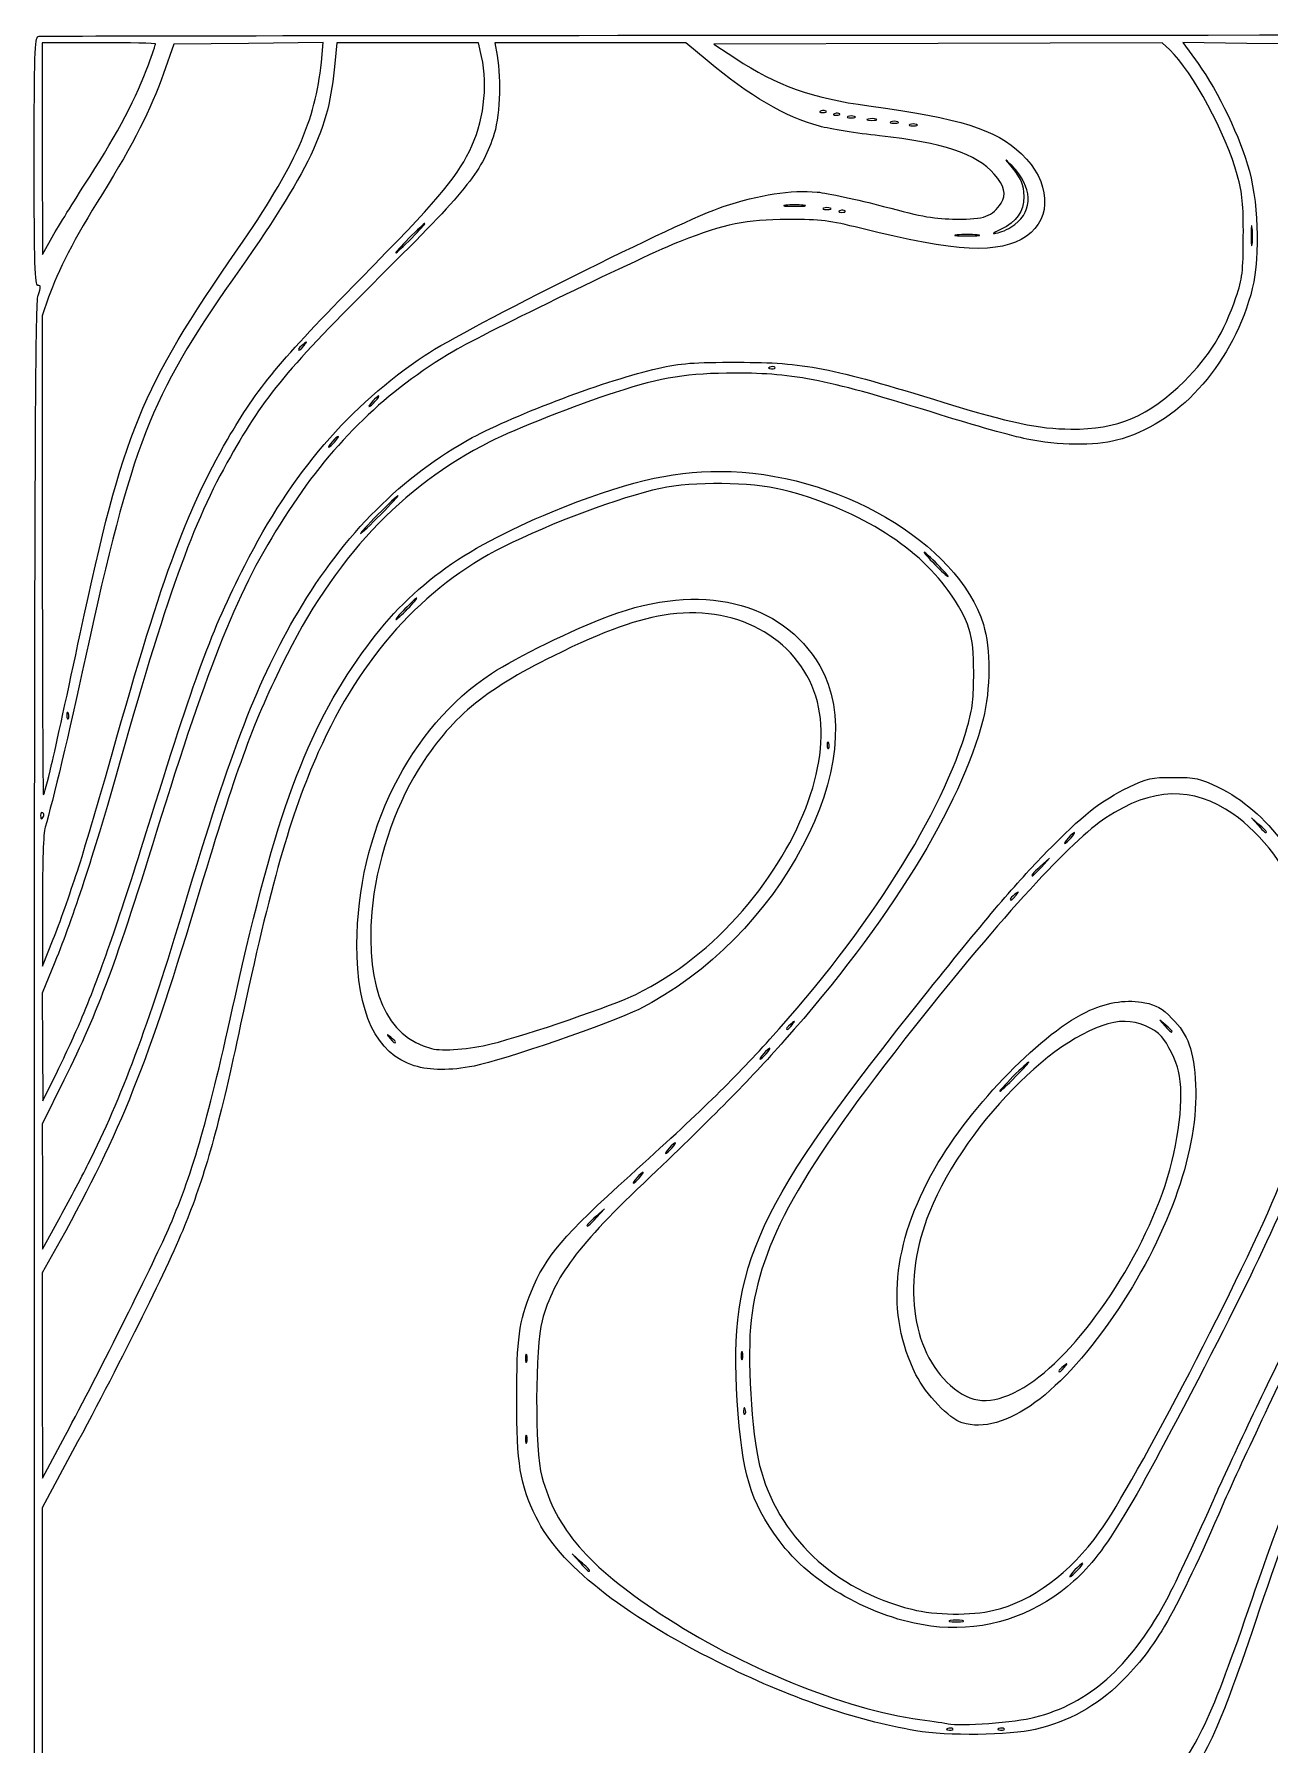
# Model space of a CAD drawing. Extents: x 32 to 2528, y 45 to 1395.
# Drawn here: x 32 to 643, y 549 to 1395 of the extents above; entities that cross this region are included whole.
import ezdxf

# ---------------------------------------------------------------- set-up
doc = ezdxf.new("R2010")
doc.units = 0
doc.layers.add('Image', color=7, linetype='CONTINUOUS')

msp = doc.modelspace()

# ---------------------------------------------------------------- linework, layer by layer
at = {"layer": 'Image', "color": 7}
for points in [[(64, 1390.666667), (36, 1390.666667), (36.0099, 1338.33333), (36.0198, 1286), (41.78056, 1296)], [(173.98277, 1381.021333), (174.9416, 1390.709333), (137.99064, 1390.354667), (101.03967, 1390), (95.914176, 1375.432559)], [(253.22285, 1383.934372), (251.77903, 1390.666667), (216.71283, 1390.666667), (181.64664, 1390.666667), (180.70204, 1380.333333)], [(364.81311, 1381.864104), (354.29288, 1390.666667), (307.06475, 1390.666667), (259.8366, 1390.666667), (260.91831, 1384.333333)], [(593.60319, 1387.074803), (589.83799, 1390.682092), (478.97048, 1390.341045), (368.10297, 1390), (378.87675, 1382.855735)], [(669.03985, 1375.333333), (663.24048, 1390), (631.66112, 1390.357368), (600.08176, 1390.714737), (607.56827, 1380.357368)], [(39.145393, 1264.76647), (36, 1255.53293), (36, 1137.0998)], [(637.66667, 1004.10092), (634, 1007.33333), (637.23241, 1003.66667)], [(530.08388, 983), (534, 987.33333), (529.66667, 983.41721)], [(36.079881, 966.0088), (36.159761, 934), (41.453524, 947.33333)], [(42.226792, 935.95572), (36, 920.57811), (36.108147, 893.95572), (36.216293, 867.33333), (43.433271, 882)], [(591.66667, 904.79335), (588.66667, 907.33333), (591.20665, 904.33333)], [(46.692521, 877.55041), (36, 855.76748), (36.02528, 824.88375), (36.05056, 794), (44.135247, 808.66667)], [(310.08388, 809.66667), (314, 814), (309.66667, 810.08388)], [(44.824927, 798.11732), (36, 782.23464), (36.0087, 731.45065), (36.0174, 680.66667), (47.465871, 702)], [(53.480884, 698.67211), (36, 666.01089), (36.0043, 598.67211), (36.0086, 531.33333), (41.065802, 523.72716)], [(302.33333, 639.41721), (298, 643.33333), (301.91612, 639)]]:
    msp.add_lwpolyline(points, dxfattribs=at)
for points in [[(423.63889, 1356.80556)], [(430.30556, 1355.472227)], [(437.66667, 1354.216375)], [(448.35871, 1352.874577)], [(459, 1351.549708)], [(468.33333, 1350.216375)], [(59.601254, 1324.66667)], [(412.33333, 1310.29786)], [(425.66667, 1308.88304)], [(432.97223, 1307.47223)], [(498.33333, 1295.63796)], [(516.95697, 1300.80552)], [(634.29964, 1298.97612)], [(218.66667, 1294)], [(165.50341, 1241)], [(398.30556, 1230.13884)], [(200.66667, 1213.33333)], [(180.66667, 1193.33333)], [(203.33333, 1157.33333)], [(478.66667, 1132.66667)], [(216.66667, 1110.66667)], [(48.910823, 1058.91667)], [(424.91076, 1044.25)], [(40.621169, 1033.64069)], [(36.609727, 1007.90787)], [(641.33333, 1000.43425)], [(544.66667, 997.33333)], [(530.08388, 983)], [(53.3224, 980.93316)], [(517.50341, 969)], [(54.853953, 906.66667)], [(406.83675, 905)], [(594.66667, 901.79335)], [(210.66667, 896.50341)], [(258, 895.47497)], [(394, 890.66667)], [(219.95917, 884.71453)], [(517.33333, 879.33333)], [(347.33333, 844)], [(58.759216, 836.2744)], [(331.33333, 829.33333)], [(310.08388, 809.66667)], [(275.54971, 741.66667)], [(382.21637, 743)], [(541.50341, 735.66667)], [(518.94845, 724.25777)], [(383.57743, 714.91667)], [(490.83117, 708.12464)], [(275.54971, 701.66667)], [(306.66667, 635.08388)], [(548, 635.33333)], [(491, 610.27431)], [(506.52919, 615.38325)], [(475.33333, 607.59384)], [(526.87209, 562.49185)], [(486.30556, 556.80551)], [(511.63889, 556.80551)]]:
    msp.add_lwpolyline(points, close=True, dxfattribs=at)
for points in [[(32, 1331.85735), (32, 1385.159563), (32.259171, 1393.147483), (34.010385, 1393.819487)], [(34.010385, 1393.819487), (36.669896, 1394.840037), (2523.2188, 1394.882767), (2525.878, 1393.862308)], [(92, 1390.079463), (92, 1390.402425), (79.4, 1390.666667), (64, 1390.666667)], [(88.497268, 1379.746129), (90.423771, 1385.106501), (92, 1389.756501), (92, 1390.079463)], [(59.601284, 1324.66667), (72.832415, 1345.14614), (83.08734, 1364.693348), (88.497268, 1379.746129)], [(180.70204, 1380.333333), (177.67727, 1347.243787), (168.73984, 1328.37925), (130.00879, 1273.33333)], [(132.65586, 1288.66667), (161.16168, 1329.90079), (171.12756, 1352.171881), (173.98277, 1381.021333)], [(247.18512, 1336.9776), (254.25103, 1351.049057), (256.50913, 1368.610923), (253.22285, 1383.934372)], [(260.91831, 1384.333333), (263.07007, 1371.734751), (262.16699, 1353.319297), (258.93457, 1343.881668)], [(420.26776, 1349.395973), (403.46609, 1353.939568), (385.8832, 1364.234171), (364.81311, 1381.864104)], [(378.87675, 1382.855735), (398.9244, 1369.561805), (416.54704, 1363.296547), (444.66667, 1359.465888)], [(626.92265, 1325.33333), (621.42824, 1345.568328), (604.83701, 1376.312108), (593.60319, 1387.074803)], [(607.56827, 1380.357368), (617.55948, 1366.53482), (628.59203, 1343.379319), (632.90293, 1327.18407)], [(95.914176, 1375.432559), (89.578465, 1357.425509), (81.243603, 1341.030101), (65.693429, 1315.98569)], [(421.08333, 1356.910823), (420.01969, 1356.485188), (420.33563, 1356.169245), (421.88889, 1356.105267)], [(423.63889, 1356.805556), (423.19584, 1357.248611), (422.04583, 1357.29598), (421.08333, 1356.910823)], [(421.88889, 1356.105267), (423.29444, 1356.047377), (424.08195, 1356.362504), (423.63889, 1356.80556)], [(427.75, 1355.577489), (426.68636, 1355.151855), (427.00229, 1354.835912), (428.55556, 1354.771933)], [(430.30556, 1355.472223), (429.86251, 1355.915277), (428.71249, 1355.962647), (427.75, 1355.577489)], [(428.55556, 1354.771933), (429.96111, 1354.714043), (430.74861, 1355.029171), (430.30556, 1355.472227)], [(434.33333, 1354.216375), (433.41667, 1353.846491), (434.16667, 1353.54386), (436, 1353.54386)], [(437.66667, 1354.216375), (436.75, 1354.586257), (435.25, 1354.586257), (434.33333, 1354.216375)], [(436, 1353.54386), (437.83333, 1353.54386), (438.58333, 1353.846491), (437.66667, 1354.216375)], [(444.66667, 1359.465888), (490.43465, 1353.231045), (507.06451, 1347.998896), (520.17545, 1335.70901)], [(450, 1344.655119), (439, 1345.815075), (425.62049, 1347.948459), (420.26776, 1349.395973)], [(444.35871, 1352.923983), (443.06141, 1352.585924), (443.8, 1352.287099), (446, 1352.259927)], [(448.35871, 1352.874583), (447.456, 1353.239813), (445.656, 1353.262045), (444.35871, 1352.923983)], [(446, 1352.259927), (448.2, 1352.232757), (449.26141, 1352.509347), (448.35871, 1352.874577)], [(455.66667, 1351.549708), (454.75, 1351.179824), (455.5, 1350.877193), (457.33333, 1350.877193)], [(459, 1351.549708), (458.08333, 1351.919591), (456.58333, 1351.919591), (455.66667, 1351.549708)], [(457.33333, 1350.877193), (459.16667, 1350.877193), (459.91667, 1351.179824), (459, 1351.549708)], [(465, 1350.216375), (464.08333, 1349.846491), (464.83333, 1349.54386), (466.66667, 1349.54386)], [(468.33333, 1350.216375), (467.41667, 1350.586257), (465.91667, 1350.586257), (465, 1350.216375)], [(466.66667, 1349.54386), (468.5, 1349.54386), (469.25, 1349.846491), (468.33333, 1350.216375)], [(193.37699, 1273.97412), (230.724, 1311.95815), (240.18356, 1323.03427), (247.18512, 1336.9776)], [(258.93457, 1343.881668), (253.01359, 1326.59427), (245.0706, 1316.80868), (203.29376, 1275.33333)], [(506.7392, 1325.71368), (497.90085, 1335.78), (481.15727, 1341.369571), (450, 1344.655119)], [(33.842887, 1270.66667), (32.301365, 1270.66667), (32, 1280.67313), (32, 1331.85735)], [(515.57095, 1329.72137), (512.50692, 1332.89371), (511.55932, 1333.65418), (513.46517, 1331.4113)], [(513.46517, 1331.4113), (519.94116, 1323.79006), (521.33333, 1320.80663), (521.33333, 1314.5498)], [(516.95697, 1300.80552), (526.21239, 1307.84809), (525.66487, 1319.27059), (515.57095, 1329.72137)], [(520.17545, 1335.70901), (534.50716, 1322.27484), (535.63299, 1303.85013), (522.66313, 1294.99716)], [(41.78056, 1296), (44.948978, 1301.5), (52.96829, 1314.4), (59.601254, 1324.66667)], [(510.12841, 1311.34219), (512.86912, 1315.52504), (511.83507, 1319.90981), (506.7392, 1325.71368)], [(629.91977, 1294.66667), (629.98697, 1310.86704), (629.50132, 1315.83656), (626.92265, 1325.33333)], [(632.90293, 1327.18407), (637.80916, 1308.75229), (638.09852, 1281.86408), (633.56135, 1266)], [(65.693429, 1315.98569), (51.749053, 1293.52751), (43.562451, 1277.73307), (39.145393, 1264.76647)], [(372.66667, 1309.65618), (390.59357, 1315.54676), (406.43065, 1317.98365), (419.15921, 1316.8101)], [(419.15921, 1316.8101), (424.38832, 1316.32799), (439.16667, 1313.13702), (452, 1309.71905)], [(488.05563, 1303.41895), (501.821, 1303.32625), (505.81577, 1304.76028), (510.12841, 1311.34219)], [(521.33333, 1314.5498), (521.33333, 1307.03297), (517.92439, 1302.13249), (510.1048, 1298.40839)], [(225.33333, 1236.16612), (244.93307, 1249.26393), (353.15325, 1303.24431), (372.66667, 1309.65618)], [(404.66667, 1303.22847), (383.83587, 1303.20377), (373.7158, 1301.14779), (351.43893, 1292.41441)], [(403.66667, 1310.29786), (401.28333, 1310.00209), (403.23333, 1309.7601), (408, 1309.7601)], [(412.33333, 1310.29786), (409.95, 1310.59363), (406.05, 1310.59363), (403.66667, 1310.29786)], [(440.66667, 1298.88093), (425.1414, 1302.79475), (421.38617, 1303.24824), (404.66667, 1303.22847)], [(408, 1309.7601), (412.76667, 1309.7601), (414.71667, 1310.00209), (412.33333, 1310.29786)], [(422.33333, 1308.88304), (421.41667, 1308.51316), (422.16667, 1308.21053), (424, 1308.21053)], [(425.66667, 1308.88304), (424.75, 1309.25292), (423.25, 1309.25292), (422.33333, 1308.88304)], [(424, 1308.21053), (425.83333, 1308.21053), (426.58333, 1308.51316), (425.66667, 1308.88304)], [(430.41667, 1307.57749), (429.35303, 1307.15185), (429.66896, 1306.83591), (431.22223, 1306.77193)], [(432.97223, 1307.47222), (432.52917, 1307.91528), (431.37916, 1307.96265), (430.41667, 1307.57749)], [(431.22223, 1306.77193), (432.62777, 1306.71403), (433.41528, 1307.02917), (432.97223, 1307.47223)], [(452, 1309.71905), (471.71173, 1304.46913), (477.30797, 1303.49128), (488.05563, 1303.41895)], [(225.24224, 1301.33333), (224.87557, 1301.33333), (221.31656, 1298.03333), (217.33333, 1294)], [(218.66667, 1294), (222.64989, 1298.03333), (225.60891, 1301.33333), (225.24224, 1301.33333)], [(522.66313, 1294.99716), (509.4056, 1285.94783), (487.93559, 1286.96475), (440.66667, 1298.88093)], [(488.33333, 1295.63796), (485.58333, 1295.35029), (487.83333, 1295.11495), (493.33333, 1295.11495)], [(498.33333, 1295.63796), (495.58333, 1295.92561), (491.08333, 1295.92561), (488.33333, 1295.63796)], [(493.33333, 1295.11495), (498.83333, 1295.11495), (501.08333, 1295.35029), (498.33333, 1295.63796)], [(510.1048, 1298.40839), (505.55087, 1296.23956), (505.31704, 1295.95849), (508.66667, 1296.67971)], [(508.66667, 1296.67971), (510.86667, 1297.15339), (514.59731, 1299.01001), (516.95697, 1300.80552)], [(626.26019, 1264.66667), (629.46573, 1274.21933), (629.84793, 1277.35247), (629.91977, 1294.66667)], [(633.74649, 1295.33333), (633.73849, 1290.93333), (633.9818, 1288.97259), (634.28604, 1290.97612)], [(634.29964, 1298.97612), (634.00289, 1301.37259), (633.75397, 1299.73333), (633.74649, 1295.33333)], [(634.28604, 1290.97612), (634.59027, 1292.97965), (634.59639, 1296.57965), (634.29964, 1298.97612)], [(54.748153, 1098.29905), (76.207445, 1198.73407), (84.511529, 1219.02511), (132.65586, 1288.66667)], [(217.33333, 1294), (213.35011, 1289.96667), (210.39109, 1286.66667), (210.75776, 1286.66667)], [(210.75776, 1286.66667), (211.12443, 1286.66667), (214.68344, 1289.96667), (218.66667, 1294)], [(351.43893, 1292.41441), (334.50353, 1285.77509), (254.66135, 1247.05519), (239.46859, 1238.11376)], [(33.900887, 1265.66667), (35.409825, 1269.89368), (35.400859, 1270.66667), (33.842887, 1270.66667)], [(130.00879, 1273.33333), (89.728161, 1216.08509), (80.052556, 1191.2408), (57.355529, 1086.77967)], [(127.5921, 1194.47353), (142.36988, 1219.99169), (153.36732, 1233.28204), (193.37699, 1273.97412)], [(203.29376, 1275.33333), (157.63413, 1230.00323), (146.04428, 1216.05821), (128.9921, 1185.93295)], [(32.069132, 653.87776), (32.108022, 1157.27373), (32.42014, 1261.51864), (33.900887, 1265.66667)], [(633.56135, 1266), (623.28501, 1230.06912), (597.29681, 1201.86052), (567.2636, 1194.03785)], [(600.81091, 1223.32756), (612.98064, 1235.34141), (620.54029, 1247.62111), (626.26019, 1264.66667)], [(136.10709, 1132.11895), (159.35077, 1177.92757), (187.76299, 1211.0592), (225.33333, 1236.16612)], [(239.46859, 1238.11376), (206.10888, 1218.48052), (180.43735, 1193.69244), (157.88044, 1159.33333)], [(165, 1241.50341), (163.71667, 1240.49695), (162.66667, 1239.44695), (162.66667, 1239.17008)], [(162.66667, 1239.17008), (162.66667, 1238.07269), (163.76159, 1238.779), (165.50341, 1241)], [(165.50341, 1241), (167.16191, 1243.11475), (167.11475, 1243.16191), (165, 1241.50341)], [(248.64317, 1195.34748), (269.82, 1206.86879), (316.17891, 1224.19604), (340.2526, 1229.58772)], [(378.66667, 1227.26905), (355.17805, 1227.25075), (342.61629, 1225.23376), (319.33333, 1217.74187)], [(340.2526, 1229.58772), (352.09683, 1232.24043), (357.5994, 1232.66101), (380, 1232.6258)], [(480, 1206.66307), (425.32853, 1223.79813), (408.147, 1227.29197), (378.66667, 1227.26905)], [(380, 1232.6258), (413.21088, 1232.5737), (425.04016, 1230.26535), (481.84351, 1212.75291)], [(395.75, 1230.24409), (394.68636, 1229.81847), (395.00229, 1229.50252), (396.55556, 1229.43855)], [(398.30556, 1230.13889), (397.86251, 1230.58195), (396.71249, 1230.62931), (395.75, 1230.24409)], [(396.55556, 1229.43855), (397.96111, 1229.38065), (398.74861, 1229.69579), (398.30556, 1230.13884)], [(544.66667, 1199.58379), (567.63723, 1199.36852), (583.21401, 1205.95604), (600.81091, 1223.32756)], [(199.33333, 1213.33333), (198.00601, 1211.86667), (197.22003, 1210.66667), (197.58669, 1210.66667)], [(197.58669, 1210.66667), (197.95336, 1210.66667), (199.33935, 1211.86667), (200.66667, 1213.33333)], [(202.41331, 1216), (202.04664, 1216), (200.66065, 1214.8), (199.33333, 1213.33333)], [(200.66667, 1213.33333), (201.99399, 1214.8), (202.77997, 1216), (202.41331, 1216)], [(319.33333, 1217.74187), (300.26596, 1211.60645), (269.98859, 1199.67441), (257.33333, 1193.30823)], [(481.84351, 1212.75291), (514.47307, 1202.69323), (528.58787, 1199.73445), (544.66667, 1199.58379)], [(522.87611, 1194.63025), (515.79425, 1196.07689), (496.5, 1201.49165), (480, 1206.66307)], [(68.048064, 1030.26649), (94.685329, 1125.26143), (106.70235, 1158.40125), (127.5921, 1194.47353)], [(257.33333, 1193.30823), (213.69199, 1171.35456), (180.15481, 1135.44201), (154.63252, 1083.33333)], [(162.45363, 1109.06475), (185.41761, 1147.87027), (214.03545, 1176.51905), (248.64317, 1195.34748)], [(179.33333, 1193.33333), (178.00601, 1191.86667), (177.22003, 1190.66667), (177.58669, 1190.66667)], [(177.58669, 1190.66667), (177.95336, 1190.66667), (179.33935, 1191.86667), (180.66667, 1193.33333)], [(182.41331, 1196), (182.04664, 1196), (180.66065, 1194.8), (179.33333, 1193.33333)], [(180.66667, 1193.33333), (181.99399, 1194.8), (182.77997, 1196), (182.41331, 1196)], [(567.2636, 1194.03785), (556.51556, 1191.23835), (538.29008, 1191.48159), (522.87611, 1194.63025)], [(128.9921, 1185.93295), (110.22618, 1152.78008), (97.439591, 1117.09656), (72.160577, 1027.33333)], [(288.09065, 1158.65012), (323.76227, 1173.31327), (346.03275, 1178.66667), (371.36069, 1178.66667)], [(371.36069, 1178.66667), (428.32232, 1178.66667), (488.85829, 1143.40893), (501.35301, 1102.95572)], [(341.66991, 1170.20873), (321.88693, 1165.92176), (287.32344, 1153.06013), (263.7948, 1141.23016)], [(402, 1169.56473), (386.17556, 1173.43111), (357.9314, 1173.7326), (341.66991, 1170.20873)], [(484.01127, 1119.7254), (468.39664, 1141.95983), (437.07368, 1160.9952), (402, 1169.56473)], [(157.88044, 1159.33333), (134.28805, 1123.39696), (120.3935, 1090.00039), (94.678305, 1007.42237)], [(211.92848, 1166.66667), (211.56181, 1166.66667), (207.094, 1162.46667), (202, 1157.33333)], [(203.33333, 1157.33333), (208.42733, 1162.46667), (212.29515, 1166.66667), (211.92848, 1166.66667)], [(202, 1157.33333), (196.906, 1152.2), (193.03819, 1148), (193.40485, 1148)], [(193.40485, 1148), (193.77152, 1148), (198.23933, 1152.2), (203.33333, 1157.33333)], [(194.25376, 1088.99772), (217.23617, 1121.14441), (242.53836, 1139.92549), (288.09065, 1158.65012)], [(36, 1137.0998), (36, 1071.96157), (36.249731, 1018.66667), (36.554956, 1018.66667)], [(263.7948, 1141.23016), (224.35215, 1121.39879), (193.47623, 1087.079), (172.48575, 1039.73664)], [(472.11144, 1138.66667), (471.74477, 1138.66667), (474.09463, 1135.96667), (477.33333, 1132.66667)], [(478.66667, 1132.66667), (475.42796, 1135.96667), (472.47811, 1138.66667), (472.11144, 1138.66667)], [(87.357375, 1000), (112.09018, 1079.36877), (119.41777, 1099.22763), (136.10709, 1132.11895)], [(477.33333, 1132.66667), (480.57204, 1129.36667), (483.52189, 1126.66667), (483.88856, 1126.66667)], [(483.88856, 1126.66667), (484.25523, 1126.66667), (481.90537, 1129.36667), (478.66667, 1132.66667)], [(316.43073, 1107.21103), (361.5456, 1124.10852), (401.64629, 1114.58135), (420.44376, 1082.49948)], [(496.58293, 1079.33333), (496.55083, 1098.21613), (494.50847, 1104.77793), (484.01127, 1119.7254)], [(106.13708, 963.33333), (129.93476, 1042.74508), (142.59561, 1075.50781), (162.45363, 1109.06475)], [(215.33333, 1110.66667), (212.46901, 1107.73333), (210.42547, 1105.33333), (210.79213, 1105.33333)], [(210.79213, 1105.33333), (211.1588, 1105.33333), (213.80235, 1107.73333), (216.66667, 1110.66667)], [(221.20787, 1116), (220.8412, 1116), (218.19765, 1113.6), (215.33333, 1110.66667)], [(216.66667, 1110.66667), (219.53099, 1113.6), (221.57453, 1116), (221.20787, 1116)], [(419.27688, 1064.71987), (411.56105, 1094.53621), (381.07516, 1112.66784), (346.50867, 1107.99908)], [(258.17812, 1078.71117), (270.58085, 1086.82313), (298.61093, 1100.53673), (316.43073, 1107.21103)], [(346.50867, 1107.99908), (330.51665, 1105.83909), (314.57307, 1100.14547), (288.66667, 1087.34307)], [(501.35301, 1102.95572), (505.03484, 1091.03533), (504.9662, 1070.99517), (501.19241, 1056.07187)], [(40.621169, 1033.64069), (42.552361, 1041.87641), (48.909504, 1070.97267), (54.748153, 1098.29905)], [(57.355529, 1086.77967), (48.953735, 1048.11112), (41.308073, 1015.91819), (37.3812, 1002.67547)], [(154.63252, 1083.33333), (139.8272, 1053.1054), (131.32648, 1029.78193), (113.96428, 971.75171)], [(131.36306, 918.65167), (151.25876, 1008.74141), (166.61693, 1050.34064), (194.25376, 1088.99772)], [(288.66667, 1087.34307), (254.00407, 1070.21352), (237.83371, 1056.60267), (221.84471, 1031.09789)], [(191.59009, 944.66667), (191.64959, 999.96721), (217.57399, 1052.15421), (258.17812, 1078.71117)], [(420.44376, 1082.49948), (447.51107, 1036.30337), (400.69164, 947.43856), (330.92144, 912.58315)], [(493.55699, 1052.66667), (495.98809, 1061.15999), (496.60464, 1066.59336), (496.58293, 1079.33333)], [(48.105263, 1058.11111), (48.047373, 1056.70556), (48.3625, 1055.91805), (48.805556, 1056.36111)], [(48.910819, 1058.91667), (48.485184, 1059.98031), (48.169241, 1059.66437), (48.105263, 1058.11111)], [(48.805556, 1056.36111), (49.248611, 1056.80416), (49.29598, 1057.95417), (48.910823, 1058.91667)], [(382.27635, 961.33333), (412.243, 996.18343), (426.61823, 1036.35056), (419.27688, 1064.71987)], [(395.81388, 897.81385), (444.91148, 952.061), (481.22932, 1009.59877), (493.55699, 1052.66667)], [(501.19241, 1056.07187), (490.4078, 1013.42451), (454.2234, 954.86887), (403.10011, 897.33333)], [(424.10527, 1043.44444), (424.04737, 1042.03889), (424.36251, 1041.25139), (424.80556, 1041.69444)], [(424.91081, 1044.25), (424.48519, 1045.31364), (424.16924, 1044.99771), (424.10527, 1043.44444)], [(424.80556, 1041.69444), (425.24861, 1042.13749), (425.29597, 1043.28751), (424.91076, 1044.25)], [(36.554956, 1018.66667), (36.860181, 1018.66667), (38.689977, 1025.40497), (40.621169, 1033.64069)], [(172.48575, 1039.73664), (158.57132, 1008.35373), (149.01589, 974.876), (134.08971, 905.21489)], [(72.160577, 1027.33333), (61.512232, 989.52213), (51.325945, 958.42688), (42.226792, 935.95572)], [(53.3224, 980.93316), (56.938712, 992.07973), (63.56526, 1014.27973), (68.048064, 1030.26649)], [(221.84471, 1031.09789), (210.04209, 1012.27103), (200.80073, 983.92324), (198.94317, 960.84771)], [(573.33333, 1022.5254), (582.53647, 1026.9502), (584.28957, 1027.33333), (595.33333, 1027.33333)], [(595.33333, 1027.33333), (606.38099, 1027.33333), (608.13828, 1026.94892), (617.47604, 1022.48959)], [(532.64421, 990.46352), (549.9512, 1008.29019), (559.69551, 1015.96843), (573.33333, 1022.5254)], [(624.79209, 1009.24771), (604.68204, 1023.08173), (585.16503, 1022.49232), (561.98884, 1007.35104)], [(617.47604, 1022.48959), (641.64316, 1010.94833), (661.47528, 984.02071), (670.36216, 950.68197)], [(36.243972, 1009.84921), (35.620899, 1010.23429), (35.111111, 1009.67576), (35.111111, 1008.60801)], [(35.111111, 1008.60801), (35.111111, 1006.35979), (35.53156, 1006.16336), (36.609727, 1007.90787)], [(36.609727, 1007.90787), (37.031635, 1008.59053), (36.867044, 1009.46413), (36.243972, 1009.84921)], [(94.678305, 1007.42237), (71.275585, 932.27029), (64.344029, 913.51025), (46.692521, 877.55041)], [(561.98884, 1007.35104), (545.16143, 996.35748), (510.06072, 958.07072), (467.84941, 904.66667)], [(659.80676, 962.94475), (652.69435, 981.41431), (639.07832, 999.41997), (624.79209, 1009.24771)], [(37.3812, 1002.67547), (36.585177, 999.99101), (36.033844, 984.45635), (36.079881, 966.0088)], [(54.853963, 906.66667), (64.640976, 929.94853), (73.073839, 954.16344), (87.357375, 1000)], [(546.41331, 1000), (546.04664, 1000), (544.66065, 998.8), (543.33333, 997.33333)], [(544.66667, 997.33333), (545.99399, 998.8), (546.77997, 1000), (546.41331, 1000)], [(637.23241, 1003.66667), (640.2536, 1000.23961), (641.33333, 999.38855), (641.33333, 1000.43425)], [(641.33333, 1000.43425), (641.33333, 1000.67308), (639.68333, 1002.32308), (637.66667, 1004.10092)], [(473.78949, 921.33333), (504.1154, 959.2028), (517.08736, 974.43955), (532.64421, 990.46352)], [(543.33333, 997.33333), (542.00601, 995.86667), (541.22003, 994.66667), (541.58669, 994.66667)], [(541.58669, 994.66667), (541.95336, 994.66667), (543.33935, 995.86667), (544.66667, 997.33333)], [(529.66667, 983.41721), (525.62739, 979.76684), (524.72047, 978.66667), (525.75055, 978.66667)], [(525.75055, 978.66667), (525.98001, 978.66667), (527.93001, 980.61667), (530.08388, 983)], [(41.453524, 947.33333), (44.365095, 954.66667), (49.706089, 969.78659), (53.3224, 980.93316)], [(113.96428, 971.75171), (88.465713, 886.52704), (74.599915, 851.70492), (44.824927, 798.11732)], [(517, 969.50341), (515.71667, 968.49695), (514.66667, 967.44695), (514.66667, 967.17008)], [(514.66667, 967.17008), (514.66667, 966.07269), (515.76159, 966.779), (517.50341, 969)], [(517.50341, 969), (519.16191, 971.11475), (519.11475, 971.16191), (517, 969.50341)], [(58.759213, 836.2744), (75.194604, 868.7996), (88.504639, 904.49472), (106.13708, 963.33333)], [(198.94317, 960.84771), (195.84764, 922.3932), (206.08231, 898.93212), (228.45317, 893.20151)], [(329.47852, 919.99251), (349.4338, 929.95015), (367.36059, 943.98687), (382.27635, 961.33333)], [(219.95917, 884.71459), (201.13719, 890.51679), (191.55365, 910.76955), (191.59009, 944.66667)], [(99.095329, 805.52769), (110.77716, 832.90407), (118.08166, 858.51212), (131.36306, 918.65167)], [(258, 895.47497), (275.90425, 899.99556), (319.08916, 914.80823), (329.47852, 919.99251)], [(379.68387, 719.01168), (375.46403, 786.90652), (388.38348, 814.68259), (473.78949, 921.33333)], [(553.99651, 912.13583), (563.34533, 916.27125), (572.96271, 917.59933), (581.19093, 915.89116)], [(581.19093, 915.89116), (586.99427, 914.6864), (589.61565, 913.178), (594.64316, 908.15049)], [(43.433271, 882), (47.402607, 890.06667), (52.541915, 901.16667), (54.853953, 906.66667)], [(330.92144, 912.58315), (317.38004, 905.81821), (263.74641, 887.36256), (249.54937, 884.58253)], [(406.33333, 905.50341), (404.11233, 903.76159), (403.40603, 902.66667), (404.50341, 902.66667)], [(406.83675, 905), (408.49524, 907.11475), (408.44808, 907.16191), (406.33333, 905.50341)], [(571.43647, 906.66667), (543.13695, 906.66667), (493.33212, 858.08588), (474.70421, 812.31177)], [(477.31341, 833.81252), (495.49745, 865.59412), (531.18535, 902.04536), (553.99651, 912.13583)], [(589.51132, 899.14188), (585.85487, 903.29732), (577.76157, 906.66667), (571.43647, 906.66667)], [(594.64316, 908.15049), (602.68239, 900.11127), (605.42024, 892.39701), (606.29023, 875.33333)], [(134.08971, 905.21489), (123.86574, 857.49923), (117.31033, 833.48156), (107.96603, 809.50319)], [(208.33333, 898.83675), (206.21859, 900.49524), (206.17143, 900.44808), (207.82992, 898.33333)], [(207.82992, 898.33333), (209.57175, 896.11233), (210.66667, 895.40603), (210.66667, 896.50341)], [(210.66667, 896.50341), (210.66667, 896.78028), (209.61667, 897.83028), (208.33333, 898.83675)], [(326.66667, 830.49472), (361.19921, 861.66455), (377.15908, 877.20248), (395.81388, 897.81385)], [(403.10011, 897.33333), (384.74763, 876.67896), (368.40189, 860.07152), (336.78375, 829.95519)], [(467.84941, 904.66667), (410.29416, 831.85008), (391.13489, 797.50911), (386.53952, 758.92723)], [(404.50341, 902.66667), (404.78028, 902.66667), (405.83028, 903.71667), (406.83675, 905)], [(597.92645, 882), (596.697, 887.062), (592.35127, 895.91436), (589.51132, 899.14188)], [(591.20665, 904.33333), (593.59361, 901.51408), (594.66667, 900.72635), (594.66667, 901.79335)], [(594.66667, 901.79335), (594.66667, 902.04636), (593.31667, 903.39636), (591.66667, 904.79335)], [(228.45317, 893.20151), (233.85332, 891.81817), (247.75269, 892.88765), (258, 895.47497)], [(392.66667, 890.66667), (391.33935, 889.2), (390.55336, 888), (390.92003, 888)], [(390.92003, 888), (391.28669, 888), (392.67268, 889.2), (394, 890.66667)], [(395.74664, 893.33333), (395.37997, 893.33333), (393.99399, 892.13333), (392.66667, 890.66667)], [(394, 890.66667), (395.32732, 892.13333), (396.11331, 893.33333), (395.74664, 893.33333)], [(249.54937, 884.58253), (237.51525, 882.22605), (227.89256, 882.26899), (219.95917, 884.71453)], [(523.90891, 886.66667), (523.54224, 886.66667), (519.98323, 883.36667), (516, 879.33333)], [(517.33333, 879.33333), (521.31656, 883.36667), (524.27557, 886.66667), (523.90891, 886.66667)], [(591.24653, 825.54983), (598.02316, 845.86687), (600.86651, 869.89512), (597.92645, 882)], [(516, 879.33333), (512.01677, 875.3), (509.05776, 872), (509.42443, 872)], [(509.42443, 872), (509.79109, 872), (513.35011, 875.3), (517.33333, 879.33333)], [(606.29023, 875.33333), (607.88383, 844.07739), (593.81012, 803.18728), (568.1486, 764.51568)], [(664.48679, 856.16469), (654.70644, 823.89643), (639.33816, 790.28131), (600.29803, 715.76436)], [(349.07997, 846.66667), (348.71331, 846.66667), (347.32732, 845.46667), (346, 844)], [(347.33333, 844), (348.66065, 845.46667), (349.44664, 846.66667), (349.07997, 846.66667)], [(346, 844), (344.67268, 842.53333), (343.88669, 841.33333), (344.25336, 841.33333)], [(344.25336, 841.33333), (344.62003, 841.33333), (346.00601, 842.53333), (347.33333, 844)], [(44.135247, 808.66667), (48.581824, 816.73333), (55.162611, 829.15681), (58.759216, 836.2744)], [(277.83387, 773.18084), (284.72657, 790.14389), (293.9306, 800.94644), (326.66667, 830.49472)], [(336.78375, 829.95519), (299.88541, 794.80948), (289.40092, 780.86239), (283.10697, 758.55123)], [(330, 829.33333), (328.67268, 827.86667), (327.88669, 826.66667), (328.25336, 826.66667)], [(328.25336, 826.66667), (328.62003, 826.66667), (330.00601, 827.86667), (331.33333, 829.33333)], [(333.07997, 832), (332.71331, 832), (331.32732, 830.8), (330, 829.33333)], [(331.33333, 829.33333), (332.66065, 830.8), (333.44664, 832), (333.07997, 832)], [(468.03655, 731.92761), (452.98965, 761.73533), (456.19107, 796.89543), (477.31341, 833.81252)], [(518.94845, 724.25777), (544.5662, 737.91188), (577.32275, 783.80492), (591.24653, 825.54983)], [(558.86513, 654.15673), (576.18059, 678.31885), (630.68441, 783.34043), (647.70195, 825.33333)], [(474.70421, 812.31177), (461.13505, 778.96847), (465.38749, 743.91543), (485.10749, 726.55719)], [(47.465871, 702), (63.898968, 732.62163), (92.207467, 789.38599), (99.095329, 805.52769)], [(107.96603, 809.50319), (100.14603, 789.43631), (78.576999, 745.5616), (53.480884, 698.67211)], [(309.66667, 810.08388), (307.28333, 807.93001), (305.33333, 805.98001), (305.33333, 805.75055)], [(305.33333, 805.75055), (305.33333, 804.72047), (306.43351, 805.62735), (310.08388, 809.66667)], [(270.60739, 720.20768), (270.60339, 749.91309), (271.72699, 758.15175), (277.83387, 773.18084)], [(568.1486, 764.51568), (540.22375, 722.43327), (511.82899, 701.72371), (490.83117, 708.12464)], [(665.98825, 765.33333), (648.15177, 729.03333), (627.43007, 685.23333), (619.94003, 668)], [(701.26791, 762), (671.20679, 706.46737), (658.8498, 677.95064), (637.99118, 615.97369)], [(283.10697, 758.55123), (279.63395, 746.23981), (279.55183, 694.03108), (282.98591, 681.61377)], [(386.53952, 758.92723), (384.47219, 741.57029), (386.71295, 702.85579), (390.69745, 687.08899)], [(614.26449, 668), (622.84757, 687.43333), (640.61655, 724.93333), (653.75112, 751.33333)], [(275.54971, 741.66667), (275.17983, 742.58333), (274.87719, 741.83333), (274.87719, 740)], [(274.87719, 740), (274.87719, 738.16667), (275.17983, 737.41667), (275.54971, 738.33333)], [(275.54971, 738.33333), (275.91959, 739.25), (275.91959, 740.75), (275.54971, 741.66667)], [(382.21637, 743), (381.84649, 743.91667), (381.54385, 743.16667), (381.54385, 741.33333)], [(381.54385, 741.33333), (381.54385, 739.5), (381.84649, 738.75), (382.21637, 739.66667)], [(382.21637, 739.66667), (382.58625, 740.58333), (382.58625, 742.08333), (382.21637, 743)], [(541, 736.17008), (539.71667, 735.16361), (538.66667, 734.11361), (538.66667, 733.83675)], [(541.50341, 735.66667), (543.16191, 737.78141), (543.11475, 737.82857), (541, 736.17008)], [(490.83117, 708.12464), (484.50324, 710.05364), (473.03131, 722.03303), (468.03655, 731.92761)], [(538.66667, 733.83675), (538.66667, 732.73936), (539.76159, 733.44567), (541.50341, 735.66667)], [(280.20232, 661.42997), (272.15647, 678.06037), (270.61209, 687.52107), (270.60739, 720.20768)], [(485.10749, 726.55719), (495.45495, 717.449), (504.96191, 716.80301), (518.94845, 724.25777)], [(400.31087, 649.95084), (386.04761, 669.30509), (381.91285, 683.1486), (379.68387, 719.01168)], [(382.77193, 714.11111), (382.71403, 712.70556), (383.02917, 711.91805), (383.47223, 712.36111)], [(383.57748, 714.91667), (383.15185, 715.98031), (382.83591, 715.66437), (382.77193, 714.11111)], [(383.47223, 712.36111), (383.91528, 712.80416), (383.96264, 713.95417), (383.57743, 714.91667)], [(600.29803, 715.76436), (567.50756, 653.17632), (557.43701, 638.03455), (539.6476, 624.57205)], [(275.54971, 701.66667), (275.17983, 702.58333), (274.87719, 701.83333), (274.87719, 700)], [(274.87719, 700), (274.87719, 698.16667), (275.17983, 697.41667), (275.54971, 698.33333)], [(275.54971, 698.33333), (275.91959, 699.25), (275.91959, 700.75), (275.54971, 701.66667)], [(390.69745, 687.08899), (399.54756, 652.06889), (427.54596, 625.5948), (466, 615.88608)], [(282.98591, 681.61377), (290.28148, 655.23409), (305.38653, 637.74399), (341.61836, 613.7234)], [(634.4254, 621.33333), (641.80436, 642.96667), (651.29701, 669.06667), (655.52016, 679.33333)], [(370.54721, 589.54864), (322.24201, 613.68811), (291.44553, 638.19079), (280.20232, 661.42997)], [(619.94003, 668), (596.32804, 613.6728), (586.79613, 597.04495), (569.42437, 579.87835)], [(591.23933, 619.18377), (595.32009, 626.59936), (605.68143, 648.56667), (614.26449, 668)], [(32.893031, 46.2181), (32.414104, 46.6971), (32.043349, 320.1439), (32.069132, 653.87776)], [(506.52919, 615.38325), (525.4136, 619.83469), (544.29147, 633.82051), (558.86513, 654.15673)], [(475.33333, 607.59384), (446.54921, 611.39064), (416.02944, 628.62183), (400.31087, 649.95084)], [(301.91612, 639), (305.56649, 634.96072), (306.66667, 634.0538), (306.66667, 635.08388)], [(306.66667, 635.08388), (306.66667, 635.31335), (304.71667, 637.26335), (302.33333, 639.41721)], [(546.66667, 635.33333), (544.94433, 633.5), (543.83516, 632), (544.20183, 632)], [(544.20183, 632), (544.56849, 632), (546.27767, 633.5), (548, 635.33333)], [(550.46484, 638.66667), (550.09817, 638.66667), (548.389, 637.16667), (546.66667, 635.33333)], [(548, 635.33333), (549.72233, 637.16667), (550.83151, 638.66667), (550.46484, 638.66667)], [(539.6476, 624.57205), (521.14932, 610.57312), (498.35869, 604.55667), (475.33333, 607.59384)], [(526.87215, 562.49185), (553.68649, 569.4992), (573.50245, 586.95227), (591.23933, 619.18377)], [(591.17752, 529.8806), (606.28992, 545.15195), (614.00585, 561.46819), (634.4254, 621.33333)], [(341.61836, 613.7234), (381.50864, 587.27739), (432.63681, 566.43472), (469.99995, 561.388)], [(466, 615.88608), (477.60693, 612.95561), (495.29919, 612.73611), (506.52919, 615.38325)], [(485, 610.27431), (483.35, 609.95651), (484.7, 609.69648), (488, 609.69648)], [(491, 610.27431), (489.35, 610.59212), (486.65, 610.59212), (485, 610.27431)], [(488, 609.69648), (491.3, 609.69648), (492.65, 609.95651), (491, 610.27431)], [(637.99118, 615.97369), (617.02706, 553.68332), (610.49552, 539.65652), (595.40474, 524.51724)], [(468, 555.80931), (437.43704, 561.09621), (405.03459, 572.31435), (370.54721, 589.54864)], [(569.42437, 579.87835), (557.44868, 568.04411), (543.39476, 560.26908), (527.04917, 556.43521)], [(469.99995, 561.388), (476.59995, 560.49652), (482.89995, 559.54781), (483.99995, 559.27977)], [(483.99995, 559.27977), (489.44547, 557.9528), (517.56465, 560.05956), (526.87209, 562.49185)], [(527.04917, 556.43521), (514.49131, 553.48977), (483.31904, 553.15935), (468, 555.80931)], [(483.75, 556.91076), (482.68636, 556.48513), (483.00229, 556.16919), (484.55556, 556.10521)], [(486.30556, 556.80556), (485.86251, 557.24861), (484.71249, 557.29597), (483.75, 556.91076)], [(484.55556, 556.10521), (485.96111, 556.04731), (486.74861, 556.36245), (486.30556, 556.80551)], [(509.08333, 556.91076), (508.01969, 556.48513), (508.33563, 556.16919), (509.88889, 556.10521)], [(511.63889, 556.80556), (511.19584, 557.24861), (510.04583, 557.29597), (509.08333, 556.91076)], [(509.88889, 556.10521), (511.29444, 556.04731), (512.08195, 556.36245), (511.63889, 556.80551)]]:
    msp.add_open_spline(points, degree=3, dxfattribs=at)

doc.saveas('drawing.dxf')
